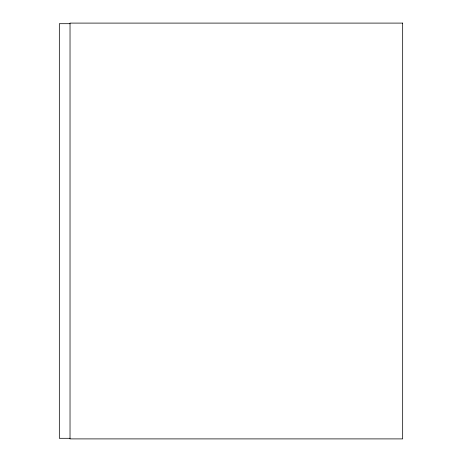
<?xml version="1.0" encoding="UTF-8"?>
<svg xmlns="http://www.w3.org/2000/svg" width="462" height="462" viewBox="0 0 462 462"><rect width="100%" height="100%" fill="white"/><g stroke="black" fill="none" stroke-linecap="round" stroke-linejoin="round"><path stroke-width="0.69" d="M70.028 23.695L59.332 23.695L59.332 438.305L70.028 438.305M402.668 23.1L70.028 23.1L70.028 438.9L402.668 438.9L402.668 23.1"/></g></svg>
